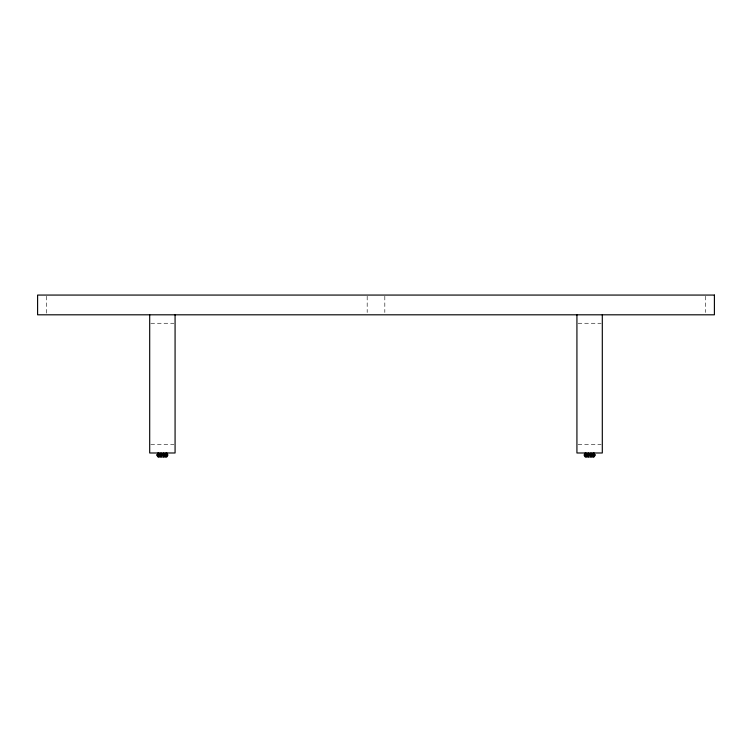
<?xml version="1.0" encoding="UTF-8"?>
<svg xmlns="http://www.w3.org/2000/svg" width="752" height="752" viewBox="0 0 752 752"><rect width="100%" height="100%" fill="white"/><g stroke="black" fill="none" stroke-linecap="round" stroke-linejoin="round"><path stroke-width="0.56" stroke-dasharray="3.76 2.82" d="M150.851 323.266L173.919 323.266M578.081 323.266L601.149 323.266M150.851 444.526L173.919 444.526M578.081 444.526L601.149 444.526M705.583 296.232L705.583 312.484M384.817 296.232L384.817 312.484M367.183 296.232L367.183 312.484M46.417 296.232L46.417 314.806"/><path stroke-width="1.13" d="M163.757 456.934L163.757 452.986M590.987 456.934L590.987 452.986M165.985 456.934L166.653 455.599L165.985 452.986M593.215 456.934L593.883 455.599L593.215 452.986M167.658 455.599L166.831 456.934L157.939 456.934L157.112 455.599L157.112 454.462L157.939 453.832L166.831 453.832L167.658 454.462L167.658 455.599L157.112 455.599M594.888 455.599L594.061 456.934L585.169 456.934L584.342 455.599L584.342 454.462L585.169 453.832L594.061 453.832L594.888 454.462L594.888 455.599L584.342 455.599M157.112 454.462L167.658 454.462M584.342 454.462L594.888 454.462M586.015 456.934L585.347 455.599L586.015 452.986M158.785 456.934L158.117 455.599L158.785 452.986M588.243 456.934L588.243 452.986M161.013 456.934L161.013 452.986M602.305 314.806L602.305 452.986L576.925 452.986L576.925 314.806M594.061 452.986L594.061 453.832M585.169 452.986L585.169 453.832M175.075 314.806L175.075 452.986L149.695 452.986L149.695 314.806M166.831 452.986L166.831 453.832M157.939 452.986L157.939 453.832M714.4 295.066L37.6 295.066L37.6 314.806L714.4 314.806L714.4 295.066"/></g></svg>
